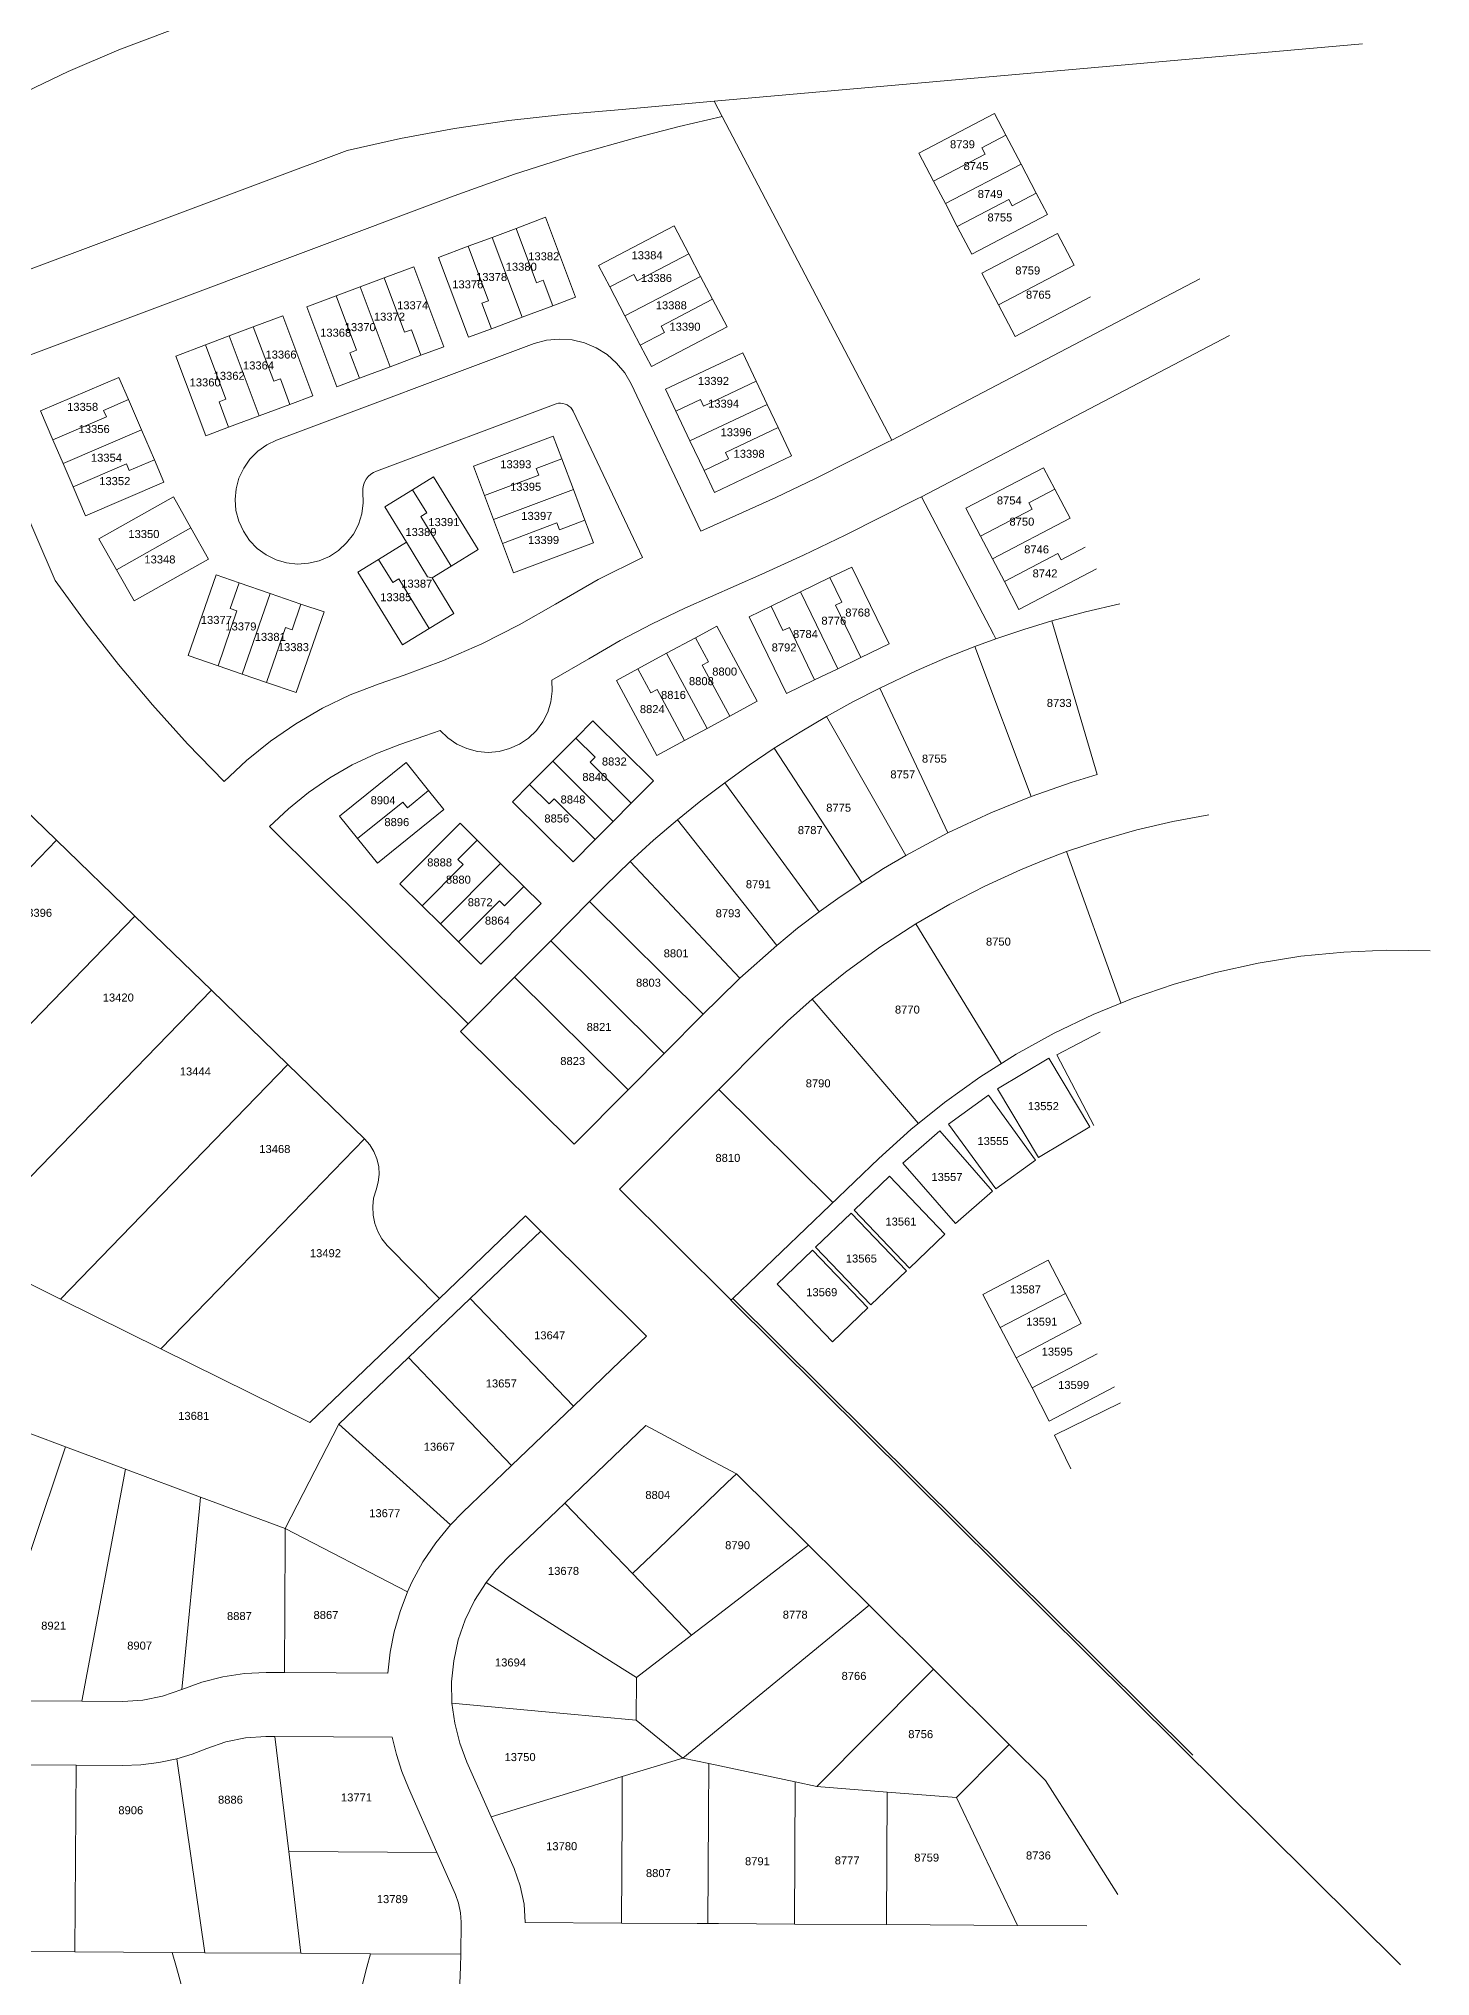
# Model space of a CAD drawing. Header units: feet. Extents: x 865220 to 2822444, y -2240498 to 975731.
# Drawn here: x 2820394 to 2821698, y 966953 to 968769 of the extents above; entities that cross this region are included whole.
import ezdxf
from ezdxf.enums import TextEntityAlignment as Align

# ---------------------------------------------------------------- set-up
doc = ezdxf.new("R2010")
doc.units = ezdxf.units.FT
doc.header["$LTSCALE"] = 0.015
doc.header["$MEASUREMENT"] = 0
doc.layers.add('Dakota County Addresses', color=7, linetype='Continuous')
doc.layers.add('Dakota County Parcels', color=7, linetype='Continuous')
doc.styles.add('Dimensions 100', font='arial.ttf')

# ---------------------------------------------------------------- blocks, each defined once
blk = doc.blocks.new('ACMAP_ANN_TEMPLATE_Dakota County Addresses')
at = {"layer": 'Dakota County Addresses', "style": 'Dimensions 100'}
blk.add_attdef('DakotaCountyAddress', text='', height=50, dxfattribs=at).set_placement((0, 0), align=Align.CENTER)

msp = doc.modelspace()

# ---------------------------------------------------------------- linework, layer by layer
at = {"layer": 'Dakota County Parcels', "lineweight": 5}
for p, q in [((2821027.3, 968710.6), (2821634.9, 968764.4)), ((2820886.2, 968698.1), (2820941, 968702.9)), ((2820941, 968702.9), (2821027.3, 968710.6)), ((2821027.3, 968710.6), (2821034.8, 968696.2)), ((2821034.8, 968696.2), (2821193.6, 968393)), ((2821219.2, 968662), (2821290, 968699.1)), ((2821290, 968699.1), (2821300.6, 968678.9)), ((2821278, 968667), (2821300.6, 968678.9)), ((2821281.1, 968661.1), (2821278, 968667)), ((2821300.6, 968678.9), (2821314.8, 968651.7)), ((2820382.2, 968551.5), (2820683.3, 968664.4)), ((2821219.2, 968662), (2821232.8, 968635.8)), ((2821232.8, 968635.8), (2821281.1, 968661.1)), ((2821244, 968614.6), (2821314.8, 968651.7)), ((2821314.8, 968651.7), (2821329.1, 968624.5)), ((2821232.8, 968635.8), (2821244, 968614.6)), ((2820326.7, 968450.6), (2820783.7, 968622)), ((2821244, 968614.6), (2821255.1, 968593.3)), ((2821255.1, 968593.3), (2821303.3, 968618.6)), ((2821303.3, 968618.6), (2821306.5, 968612.6)), ((2821306.5, 968612.6), (2821329.1, 968624.5)), ((2821329.1, 968624.5), (2821339.7, 968604.3)), ((2820841.6, 968591.4), (2820869.3, 968601.8)), ((2820869.3, 968601.8), (2820897.3, 968526.9)), ((2820918.9, 968556.7), (2820989.8, 968593.8)), ((2820989.8, 968593.8), (2821003.4, 968567.7)), ((2821268.8, 968567.2), (2821339.7, 968604.3)), ((2820796.7, 968574.6), (2820819.2, 968583)), ((2820819.2, 968583), (2820841.6, 968591.4)), ((2820819.2, 968583), (2820847.3, 968508.1)), ((2820841.6, 968591.4), (2820860.8, 968540.4)), ((2821255.1, 968593.3), (2821268.8, 968567.2)), ((2821278.1, 968549.5), (2821348.9, 968586.6)), ((2821364.5, 968556.9), (2821348.9, 968586.6)), ((2820769.1, 968564.2), (2820796.7, 968574.6)), ((2820769.1, 968564.2), (2820797.2, 968489.3)), ((2820796.7, 968574.6), (2820815.8, 968523.6)), ((2820955.2, 968542.4), (2821003.4, 968567.7)), ((2821003.4, 968567.7), (2821014.6, 968546.4)), ((2820695.6, 968536.6), (2820718.1, 968545.1)), ((2820718.1, 968545.1), (2820745.7, 968555.4)), ((2820718.1, 968545.1), (2820737.2, 968494.1)), ((2820773.8, 968480.5), (2820745.7, 968555.4)), ((2820860.8, 968540.4), (2820867, 968542.8)), ((2820867, 968542.8), (2820876, 968518.9)), ((2820918.9, 968556.7), (2820929.5, 968536.5)), ((2820929.5, 968536.5), (2820952.1, 968548.3)), ((2820943.7, 968509.3), (2821014.6, 968546.4)), ((2820952.1, 968548.3), (2820955.2, 968542.4)), ((2821014.6, 968546.4), (2821025.7, 968525.2)), ((2821193.6, 968393), (2821482.3, 968544.2)), ((2821278.1, 968549.5), (2821293.6, 968519.8)), ((2821293.6, 968519.8), (2821364.5, 968556.9)), ((2820645.5, 968517.8), (2820673.1, 968528.2)), ((2820673.1, 968528.2), (2820695.6, 968536.6)), ((2820673.1, 968528.2), (2820692.2, 968477.2)), ((2820695.6, 968536.6), (2820723.7, 968461.7)), ((2820815.8, 968523.6), (2820809.5, 968521.2)), ((2820809.5, 968521.2), (2820818.5, 968497.3)), ((2820876, 968518.9), (2820897.3, 968526.9)), ((2820929.5, 968536.5), (2820943.7, 968509.3)), ((2820977.5, 968499.9), (2821025.7, 968525.2)), ((2821025.7, 968525.2), (2821039.4, 968499)), ((2821309.2, 968490.1), (2821380, 968527.2)), ((2820595.4, 968499.1), (2820623, 968509.4)), ((2820623, 968509.4), (2820651.1, 968434.5)), ((2820645.5, 968517.8), (2820673.6, 968442.9)), ((2820818.5, 968497.3), (2820847.3, 968508.1)), ((2820847.3, 968508.1), (2820876, 968518.9)), ((2820943.7, 968509.3), (2820958, 968482.1)), ((2821293.6, 968519.8), (2821309.2, 968490.1)), ((2820550.5, 968482.2), (2820572.9, 968490.6)), ((2820572.9, 968490.6), (2820595.4, 968499.1)), ((2820572.9, 968490.6), (2820601, 968415.7)), ((2820595.4, 968499.1), (2820614.5, 968448.1)), ((2820737.2, 968494.1), (2820743.5, 968496.4)), ((2820743.5, 968496.4), (2820752.4, 968472.5)), ((2820797.2, 968489.3), (2820818.5, 968497.3)), ((2820958, 968482.1), (2820980.6, 968493.9)), ((2820968.5, 968461.9), (2821039.4, 968499)), ((2820980.6, 968493.9), (2820977.5, 968499.9)), ((2821221.5, 968339.8), (2821510.1, 968491)), ((2820522.9, 968471.8), (2820550.5, 968482.2)), ((2820522.9, 968471.8), (2820550.9, 968397)), ((2820550.5, 968482.2), (2820569.6, 968431.2)), ((2820617.3, 968393), (2820858.6, 968483.5)), ((2820692.2, 968477.2), (2820686, 968474.9)), ((2820686, 968474.9), (2820694.9, 968451)), ((2820723.7, 968461.7), (2820752.4, 968472.5)), ((2820752.4, 968472.5), (2820773.8, 968480.5)), ((2820958, 968482.1), (2820968.5, 968461.9)), ((2820981.7, 968440.6), (2821054, 968474.9)), ((2821054, 968474.9), (2821066.6, 968448.2)), ((2820396, 968420.3), (2820469.5, 968451.8)), ((2820469.5, 968451.8), (2820478.5, 968430.9)), ((2820614.5, 968448.1), (2820620.8, 968450.4)), ((2820620.8, 968450.4), (2820629.8, 968426.5)), ((2820673.6, 968442.9), (2820694.9, 968451)), ((2820694.9, 968451), (2820723.7, 968461.7)), ((2820336, 968432.4), (2820409.9, 968261.3)), ((2820455, 968420.8), (2820478.5, 968430.9)), ((2820478.5, 968430.9), (2820490.6, 968402.7)), ((2820569.6, 968431.2), (2820563.3, 968428.9)), ((2820629.8, 968426.5), (2820651.1, 968434.5)), ((2820949.4, 968445.6), (2821014.8, 968307.6)), ((2820981.7, 968440.6), (2820991.4, 968420)), ((2820991.4, 968420), (2821014.5, 968430.9)), ((2821014.5, 968430.9), (2821017.4, 968424.9)), ((2821017.4, 968424.9), (2821066.6, 968448.2)), ((2821066.6, 968448.2), (2821076.9, 968426.5)), ((2820396, 968420.3), (2820407.6, 968393.2)), ((2820407.6, 968393.2), (2820457.7, 968414.7)), ((2820457.7, 968414.7), (2820455, 968420.8)), ((2820563.3, 968428.9), (2820572.3, 968405)), ((2820572.3, 968405), (2820601, 968415.7)), ((2820601, 968415.7), (2820629.8, 968426.5)), ((2820710.9, 968364), (2820879.2, 968427.1)), ((2820895.2, 968420), (2820960.1, 968283.1)), ((2820991.4, 968420), (2821004.6, 968392.3)), ((2821004.6, 968392.3), (2821076.9, 968426.5)), ((2821076.9, 968426.5), (2821087.2, 968404.8)), ((2820417.1, 968371.1), (2820490.6, 968402.7)), ((2820490.6, 968402.7), (2820502.7, 968374.5)), ((2820550.9, 968397), (2820572.3, 968405)), ((2820801.6, 968368.7), (2820876.5, 968396.8)), ((2820876.5, 968396.8), (2820884.5, 968375.5)), ((2821038, 968381.5), (2821087.2, 968404.8)), ((2821087.2, 968404.8), (2821099.8, 968378.2)), ((2820407.6, 968393.2), (2820417.1, 968371.1)), ((2821004.6, 968392.3), (2821017.8, 968364.5)), ((2821027.5, 968343.9), (2821099.8, 968378.2)), ((2821040.8, 968375.5), (2821038, 968381.5)), ((2821189.7, 968390.9), (2821193.6, 968393)), ((2820417.1, 968371.1), (2820426.6, 968349.1)), ((2820426.6, 968349.1), (2820476.6, 968370.6)), ((2820476.6, 968370.6), (2820479.2, 968364.4)), ((2820479.2, 968364.4), (2820502.7, 968374.5)), ((2820502.7, 968374.5), (2820511.7, 968353.5)), ((2820744.7, 968346.5), (2820764.2, 968358.5)), ((2820764.2, 968358.5), (2820806, 968290.3)), ((2820801.6, 968368.7), (2820812, 968341.1)), ((2820812, 968341.1), (2820863, 968360.2)), ((2820860.6, 968366.5), (2820884.5, 968375.5)), ((2820863, 968360.2), (2820860.6, 968366.5)), ((2820884.5, 968375.5), (2820895.3, 968346.7)), ((2821017.8, 968364.5), (2821040.8, 968375.5)), ((2821017.8, 968364.5), (2821027.5, 968343.9)), ((2821263.2, 968329.1), (2821335.9, 968367.1)), ((2821335.9, 968367.1), (2821346.4, 968347)), ((2820426.6, 968349.1), (2820438.2, 968322)), ((2820438.2, 968322), (2820511.7, 968353.5)), ((2820450.8, 968300.6), (2820520.5, 968339.8)), ((2820520.5, 968339.8), (2820537, 968310.6)), ((2820718.6, 968330.5), (2820744.7, 968346.5)), ((2820744.7, 968346.5), (2820758.1, 968324.8)), ((2820812, 968341.1), (2820820.4, 968318.6)), ((2820820.4, 968318.6), (2820895.3, 968346.7)), ((2820895.3, 968346.7), (2820906.1, 968317.9)), ((2821217.5, 968337.8), (2821221.5, 968339.8)), ((2821322, 968334.2), (2821346.4, 968347)), ((2821346.4, 968347), (2821360.7, 968319.8)), ((2820718.6, 968330.5), (2820738.9, 968297.2)), ((2820758.1, 968324.8), (2820752.4, 968321.3)), ((2821014.8, 968307.6), (2821047.5, 968322.2)), ((2821263.2, 968329.1), (2821276.9, 968303)), ((2821276.9, 968303), (2821325.2, 968328.2)), ((2821325.2, 968328.2), (2821322, 968334.2)), ((2820467.3, 968271.4), (2820537, 968310.6)), ((2820537, 968310.6), (2820553.4, 968281.4)), ((2820752.4, 968321.3), (2820780.8, 968274.8)), ((2820820.4, 968318.6), (2820828.8, 968296.1)), ((2820828.8, 968296.1), (2820879.8, 968315.3)), ((2820879.8, 968315.3), (2820882.2, 968309)), ((2820882.2, 968309), (2820906.1, 968317.9)), ((2820906.1, 968317.9), (2820914.1, 968296.6)), ((2821288, 968281.7), (2821360.7, 968319.8)), ((2820450.8, 968300.6), (2820467.3, 968271.4)), ((2820712.8, 968281.2), (2820738.9, 968297.2)), ((2820738.9, 968297.2), (2820758.8, 968264.9)), ((2820780.8, 968274.8), (2820806, 968290.3)), ((2820828.8, 968296.1), (2820839.2, 968268.5)), ((2820839.2, 968268.5), (2820914.1, 968296.6)), ((2821276.9, 968303), (2821288, 968281.7)), ((2821299.2, 968260.5), (2821349.2, 968286.7)), ((2821349.2, 968286.7), (2821352.3, 968280.7)), ((2821352.3, 968280.7), (2821374.9, 968292.6)), ((2820467.3, 968271.4), (2820483.7, 968242.2)), ((2820483.7, 968242.2), (2820553.4, 968281.4)), ((2820693.3, 968269.3), (2820712.8, 968281.2)), ((2820693.3, 968269.3), (2820735.2, 968201.1)), ((2820712.8, 968281.2), (2820726.1, 968259.4)), ((2820762.9, 968263.9), (2820780.8, 968274.8)), ((2820999.9, 968235.4), (2821071.8, 968267.3)), ((2821135.8, 968264.1), (2821156.4, 968274)), ((2821156.4, 968274), (2821191.2, 968202)), ((2821288, 968281.7), (2821299.2, 968260.5)), ((2821312.9, 968234.3), (2821385.5, 968272.4)), ((2820534.5, 968191.1), (2820560.5, 968266.7)), ((2820560.5, 968266.7), (2820582.1, 968259.3)), ((2820573.7, 968235.2), (2820582.1, 968259.3)), ((2820582.1, 968259.3), (2820611.1, 968249.3)), ((2820585.1, 968173.7), (2820611.1, 968249.3)), ((2820611.1, 968249.3), (2820640.1, 968239.3)), ((2820726.1, 968259.4), (2820731.8, 968262.9)), ((2820731.8, 968262.9), (2820760.3, 968216.5)), ((2820758.8, 968264.9), (2820762.9, 968263.9)), ((2820762.9, 968263.9), (2820783.3, 968230.6)), ((2821080.6, 968237.3), (2821108.2, 968250.7)), ((2821108.2, 968250.7), (2821135.8, 968264.1)), ((2821108.2, 968250.7), (2821143, 968178.7)), ((2821135.8, 968264.1), (2821147, 968241.1)), ((2821299.2, 968260.5), (2821312.9, 968234.3)), ((2820562.4, 968181.5), (2820580.1, 968233)), ((2820580.1, 968233), (2820573.7, 968235.2)), ((2820631.8, 968215.2), (2820640.1, 968239.3)), ((2820635.6, 968156.3), (2820661.7, 968231.9)), ((2820640.1, 968239.3), (2820661.7, 968231.9)), ((2820760.3, 968216.5), (2820783.3, 968230.6)), ((2821060, 968227.4), (2821080.6, 968237.3)), ((2821080.6, 968237.3), (2821091.7, 968214.4)), ((2821147, 968241.1), (2821140.9, 968238.2)), ((2821140.9, 968238.2), (2821164.6, 968189.1)), ((2820607.8, 968165.9), (2820625.5, 968217.4)), ((2820625.5, 968217.4), (2820631.8, 968215.2)), ((2820735.2, 968201.1), (2820760.3, 968216.5)), ((2821009.7, 968207.8), (2821029.7, 968218.6)), ((2821029.7, 968218.6), (2821067.7, 968148.2)), ((2821060, 968227.4), (2821094.9, 968155.4)), ((2821091.7, 968214.4), (2821097.7, 968217.3)), ((2821097.7, 968217.3), (2821121.4, 968168.2)), ((2821386.3, 968079.7), (2821343.7, 968223.5)), ((2820982.7, 968193.2), (2821009.7, 968207.8)), ((2821009.7, 968207.8), (2821021.8, 968185.3)), ((2821164.6, 968189.1), (2821191.2, 968202)), ((2821291.3, 968206.6), (2821271.4, 968199.4)), ((2821324.4, 968059.1), (2821271.4, 968199.4)), ((2820534.5, 968191.1), (2820562.4, 968181.5)), ((2820562.4, 968181.5), (2820585.1, 968173.7)), ((2820875.1, 968168), (2820909.8, 968188)), ((2820935.6, 968167.8), (2820955.6, 968178.6)), ((2820955.6, 968178.6), (2820982.7, 968193.2)), ((2820955.6, 968178.6), (2820967.8, 968156.1)), ((2820982.7, 968193.2), (2821020.6, 968122.8)), ((2821021.8, 968185.3), (2821015.9, 968182.1)), ((2821015.9, 968182.1), (2821041.8, 968134.2)), ((2821121.4, 968168.2), (2821143, 968178.7)), ((2821143, 968178.7), (2821164.6, 968189.1)), ((2820585.1, 968173.7), (2820607.8, 968165.9)), ((2820607.8, 968165.9), (2820635.6, 968156.3)), ((2820713.3, 968164.5), (2820736.9, 968172.6)), ((2820935.6, 968167.8), (2820973.6, 968097.4)), ((2820967.8, 968156.1), (2820973.7, 968159.3)), ((2820973.7, 968159.3), (2820999.5, 968111.4)), ((2821094.9, 968155.4), (2821121.4, 968168.2)), ((2821246.1, 968024.8), (2821182.4, 968160.6)), ((2821041.8, 968134.2), (2821067.7, 968148.2)), ((2820897.6, 968113.7), (2820913.7, 968129.9)), ((2820913.7, 968129.9), (2820970.4, 968073.5)), ((2820999.5, 968111.4), (2821020.6, 968122.8)), ((2821020.6, 968122.8), (2821041.8, 968134.2)), ((2821206.9, 968003.7), (2821132.5, 968134)), ((2820732.7, 968107.8), (2820756.3, 968115.9)), ((2820756.3, 968115.9), (2820770.5, 968120.9)), ((2820876, 968092), (2820897.6, 968113.7)), ((2820897.6, 968113.7), (2820915.7, 968095.7)), ((2820973.6, 968097.4), (2820999.5, 968111.4)), ((2821165.5, 967978.5), (2821083.6, 968104.1)), ((2820676.3, 968040.5), (2820738.6, 968090.7)), ((2820738.6, 968090.7), (2820759.7, 968064.5)), ((2820854.3, 968070.2), (2820876, 968092)), ((2820876, 968092), (2820932.7, 968035.6)), ((2820915.7, 968095.7), (2820911, 968091)), ((2820911, 968091), (2820949.6, 968052.6)), ((2820358.7, 968068.7), (2820411.1, 968017.9)), ((2820838.3, 968054), (2820854.3, 968070.2)), ((2820854.3, 968070.2), (2820872.5, 968052.2)), ((2820949.6, 968052.6), (2820970.4, 968073.5)), ((2821037.3, 968071.9), (2821125.7, 967950.8)), ((2820693.2, 968019.5), (2820735.6, 968053.7)), ((2820735.6, 968053.7), (2820739.8, 968048.4)), ((2820739.8, 968048.4), (2820759.7, 968064.5)), ((2820759.7, 968064.5), (2820774, 968046.7)), ((2820838.3, 968054), (2820895, 967997.6)), ((2820872.5, 968052.2), (2820877.2, 968056.9)), ((2820877.2, 968056.9), (2820915.8, 968018.6)), ((2820932.7, 968035.6), (2820949.6, 968052.6)), ((2820676.3, 968040.5), (2820693.2, 968019.5)), ((2820711.7, 967996.5), (2820774, 968046.7)), ((2820732.7, 967977.2), (2820789.1, 968034)), ((2820789.1, 968034), (2820805.2, 968017.9)), ((2820915.8, 968018.6), (2820932.7, 968035.6)), ((2820992.9, 968037.2), (2821085.9, 967919.4)), ((2820411.1, 968017.9), (2820306.4, 967909.9)), ((2820411.1, 968017.9), (2820484.4, 967946.9)), ((2820610.7, 968030.7), (2820796.8, 967845.9)), ((2820693.2, 968019.5), (2820711.7, 967996.5)), ((2820787.2, 967999.8), (2820805.2, 968017.9)), ((2820805.2, 968017.9), (2820827, 967996.3)), ((2820895, 967997.6), (2820915.8, 968018.6)), ((2821246.1, 968024.8), (2821206.9, 968003.7)), ((2820753.6, 967956.4), (2820792, 967995.1)), ((2820770.7, 967939.5), (2820827, 967996.3)), ((2820792, 967995.1), (2820787.2, 967999.8)), ((2820827, 967996.3), (2820848.8, 967974.6)), ((2820924.8, 967974.8), (2820948.5, 967997.9)), ((2820948.5, 967997.9), (2821051.3, 967888.7)), ((2821357.4, 968007.3), (2821408.2, 967865.7)), ((2820732.7, 967977.2), (2820753.6, 967956.4)), ((2820787.7, 967922.6), (2820826.1, 967961.2)), ((2820808.6, 967901.8), (2820865, 967958.6)), ((2820826.1, 967961.2), (2820830.8, 967956.5)), ((2820830.8, 967956.5), (2820848.8, 967974.6)), ((2820848.8, 967974.6), (2820865, 967958.6)), ((2820874.1, 967923.7), (2820910.6, 967960.6)), ((2820910.6, 967960.6), (2820924.8, 967974.8)), ((2821017.1, 967854.9), (2820910.6, 967960.6)), ((2820484.4, 967946.9), (2820556.2, 967877.3)), ((2820753.6, 967956.4), (2820770.7, 967939.5)), ((2820770.7, 967939.5), (2820787.7, 967922.6)), ((2820787.7, 967922.6), (2820808.6, 967901.8)), ((2820840.2, 967889.6), (2820874.1, 967923.7)), ((2820874.1, 967923.7), (2820980.5, 967818)), ((2821216.2, 967939.5), (2821296.2, 967809)), ((2821085.9, 967919.4), (2821051.3, 967888.7)), ((2820796.8, 967845.9), (2820840.2, 967889.6)), ((2820840.2, 967889.6), (2820946.6, 967783.9)), ((2821051.3, 967888.7), (2821031.2, 967869.1)), ((2820556.2, 967877.3), (2820627.9, 967807.7)), ((2821017.1, 967854.9), (2821031.2, 967869.1)), ((2821119.2, 967869), (2821218.5, 967752.9)), ((2820980.5, 967818), (2821017.1, 967854.9)), ((2820789.7, 967838.8), (2820796.8, 967845.9)), ((2820789.7, 967838.8), (2820896.2, 967733.1)), ((2821348.3, 967816.9), (2821389, 967838.2)), ((2820946.6, 967783.9), (2820980.5, 967818)), ((2821031.5, 967784.3), (2821073.8, 967826.9)), ((2821292.9, 967784.9), (2821340.9, 967813.6)), ((2821379.4, 967749.2), (2821340.9, 967813.6)), ((2821383.1, 967750.5), (2821348.3, 967816.9)), ((2820627.9, 967807.7), (2820699.7, 967738.1)), ((2820896.2, 967733.1), (2820946.6, 967783.9)), ((2820938.7, 967690.8), (2821031.5, 967784.3)), ((2821031.5, 967784.3), (2821138.3, 967678.6)), ((2821247, 967751.9), (2821284.2, 967778.9)), ((2821328.3, 967718.2), (2821284.2, 967778.9)), ((2821331.3, 967720.5), (2821292.9, 967784.9)), ((2821204.1, 967715.2), (2821238.7, 967745.5)), ((2821288.1, 967689), (2821238.7, 967745.5)), ((2821291.1, 967691.2), (2821247, 967751.9)), ((2821331.3, 967720.5), (2821379.4, 967749.2)), ((2821044.7, 967588.5), (2821181.5, 967719.7)), ((2821253.5, 967658.7), (2821204.1, 967715.2)), ((2821291.1, 967691.2), (2821328.3, 967718.2)), ((2820938.7, 967690.8), (2821043, 967587.3)), ((2821158.4, 967671.2), (2821191.6, 967703)), ((2821191.6, 967703), (2821243.5, 967648.9)), ((2821253.5, 967658.7), (2821288.1, 967689)), ((2821122.3, 967636.6), (2821155.5, 967668.4)), ((2821155.5, 967668.4), (2821207.4, 967614.3)), ((2821158.4, 967671.2), (2821210.3, 967617)), ((2820850.5, 967665.8), (2820864.7, 967651.7)), ((2820963.9, 967553.1), (2820864.7, 967651.7)), ((2820320.8, 967634.6), (2820414.8, 967587.9)), ((2820721, 967638.2), (2820769.8, 967588.5)), ((2821086.2, 967602), (2821119.4, 967633.8)), ((2821119.4, 967633.8), (2821171.3, 967579.7)), ((2821122.3, 967636.6), (2821174.2, 967582.5)), ((2821210.3, 967617), (2821243.5, 967648.9)), ((2821174.2, 967582.5), (2821207.4, 967614.3)), ((2821279.1, 967592.2), (2821340.2, 967624.3)), ((2821340.2, 967624.3), (2821356.4, 967593.3)), ((2821086.2, 967602), (2821138.1, 967547.9)), ((2820414.8, 967587.9), (2820508.9, 967541.3)), ((2820736.3, 967556.4), (2820769.8, 967588.5)), ((2820740.8, 967533.1), (2820798.6, 967588.4)), ((2820798.6, 967588.4), (2820895.3, 967487.4)), ((2821042.9, 967586.8), (2821044.7, 967588.5)), ((2821670.3, 966964.1), (2821042.9, 967586.8)), ((2821044.7, 967588.5), (2821475.9, 967160.5)), ((2821138.1, 967547.9), (2821171.3, 967579.7)), ((2821295.3, 967561.2), (2821279.1, 967592.2)), ((2821295.3, 967561.2), (2821356.4, 967593.3)), ((2821356.4, 967593.3), (2821371.3, 967564.9)), ((2821310.2, 967532.9), (2821295.3, 967561.2)), ((2821310.2, 967532.9), (2821371.3, 967564.9)), ((2820508.9, 967541.3), (2820648.3, 967472.2)), ((2820648.3, 967472.2), (2820736.3, 967556.4)), ((2820675.6, 967470.6), (2820740.8, 967533.1)), ((2820740.8, 967533.1), (2820837.5, 967432.1)), ((2821325.1, 967504.6), (2821310.2, 967532.9)), ((2821386.2, 967536.6), (2821325.1, 967504.6)), ((2821341.3, 967473.6), (2821325.1, 967504.6)), ((2821402.4, 967505.6), (2821341.3, 967473.6)), ((2820837.5, 967432.1), (2820895.3, 967487.4)), ((2821346.1, 967460.3), (2821408, 967490.8)), ((2820349.2, 967475.7), (2820419.5, 967449.5)), ((2820625.4, 967372.9), (2820675.6, 967470.6)), ((2820675.6, 967470.6), (2820780.2, 967376.3)), ((2820887.3, 967396.7), (2820963.2, 967469.3)), ((2821361.6, 967428.9), (2821346.1, 967460.3)), ((2820339.8, 967212), (2820419.5, 967449.5)), ((2820419.5, 967449.5), (2820475.7, 967428.6)), ((2820791.9, 967388.3), (2820837.5, 967432.1)), ((2820434.8, 967211), (2820475.7, 967428.6)), ((2820475.7, 967428.6), (2820545.9, 967402.4)), ((2821048.3, 967424.2), (2821115.7, 967357.2)), ((2820545.9, 967402.4), (2820625.4, 967372.9)), ((2820791.9, 967388.3), (2820780.2, 967376.3)), ((2820625.4, 967372.9), (2820739.9, 967313.5)), ((2821115.7, 967357.2), (2821172.5, 967300.9)), ((2820950.6, 967330.6), (2821005.9, 967272.9)), ((2821172.5, 967300.9), (2821232.8, 967241)), ((2820954.4, 967233.2), (2821005.9, 967272.9)), ((2820607.4, 967238), (2820624.6, 967237.9)), ((2820624.6, 967237.9), (2820721.6, 967237.3)), ((2820954.3, 967193.2), (2820954.4, 967233.2)), ((2821232.8, 967241), (2821303.7, 967170.5)), ((2820349.1, 967211.5), (2820434.8, 967211)), ((2820434.8, 967211), (2820473.1, 967210.7)), ((2820607.1, 967178), (2820615.6, 967177.9)), ((2820615.6, 967177.9), (2820725.6, 967177.3)), ((2820615.6, 967177.9), (2820628.6, 967070.1)), ((2820997.8, 967157.8), (2820954.3, 967193.2)), ((2821303.7, 967170.5), (2821337.8, 967136.7)), ((2820348.8, 967151.5), (2820429.3, 967151)), ((2820428.3, 966976), (2820429.3, 967151)), ((2820429.3, 967151), (2820472.8, 967150.8)), ((2820523.8, 967157.1), (2820550.1, 966975.3)), ((2820795.6, 967154), (2820818.2, 967102.7)), ((2820941.2, 967140.4), (2820997.8, 967157.8)), ((2820997.8, 967157.8), (2821022.3, 967152.6)), ((2821022.3, 967152.6), (2821103.2, 967135.4)), ((2820740.7, 967129.7), (2820767.4, 967069.3)), ((2821102.4, 967002.2), (2821103.2, 967135.4)), ((2821103.2, 967135.4), (2821123.6, 967131)), ((2821123.6, 967131), (2821189.3, 967125.9)), ((2821188.6, 967001.7), (2821189.3, 967125.9)), ((2821189.3, 967125.9), (2821254.4, 967120.9)), ((2821254.4, 967120.9), (2821311.4, 967000.9)), ((2820818.2, 967102.7), (2820839.7, 967054.2)), ((2820628.6, 967070.1), (2820640.1, 966974.8)), ((2820628.6, 967070.1), (2820767.4, 967069.3)), ((2820767.4, 967069.3), (2820784.8, 967029.9)), ((2820790.2, 967003.9), (2820790, 966973.9)), ((2820850.2, 967003.6), (2820940.4, 967003.1)), ((2821102.4, 967002.2), (2821188.6, 967001.7)), ((2821188.6, 967001.7), (2821311.4, 967000.9)), ((2821311.4, 967000.9), (2821376.4, 967000.6)), ((2820308.3, 966976.7), (2820428.3, 966976)), ((2820428.3, 966976), (2820519.5, 966975.5)), ((2820519.5, 966975.5), (2820523.4, 966961.4)), ((2820519.5, 966975.5), (2820550.1, 966975.3)), ((2820523.4, 966961.4), (2820542.2, 966893.3)), ((2820550.1, 966975.3), (2820640.1, 966974.8)), ((2820640.1, 966974.8), (2820705.1, 966974.4)), ((2820678.4, 966869.3), (2820701.9, 966961.8)), ((2820701.9, 966961.8), (2820705.1, 966974.4)), ((2820705.1, 966974.4), (2820790, 966973.9)), ((2820780.4, 966731.9), (2820789.6, 966962)), ((2820789.6, 966962), (2820790, 966973.9))]:
    msp.add_line(p, q, dxfattribs=at)
for points in [[(2820818.1, 968842.5), (2820767, 968836.9), (2820716.1, 968829.1), (2820665.7, 968819.2), (2820615.7, 968807.2), (2820566.2, 968793.1), (2820517.4, 968776.9), (2820469.3, 968758.6), (2820422, 968738.4), (2820375.6, 968716.2)], [(2820886.2, 968698.1), (2820835, 968692.5), (2820784.1, 968685.1), (2820733.5, 968675.7), (2820683.3, 968664.4)], [(2821034.8, 968696.2), (2820994.6, 968686.9), (2820954.7, 968676.7), (2820897.1, 968660.4), (2820840.1, 968642.1), (2820783.7, 968622)], [(2820949.4, 968445.6), (2820943.4, 968456), (2820935.9, 968465.2), (2820926.9, 968473.1), (2820916.7, 968479.5), (2820905.7, 968484.1), (2820894.1, 968486.8), (2820882.1, 968487.7), (2820870.2, 968486.5), (2820858.6, 968483.5)], [(2820895.2, 968420), (2820894.1, 968421.8), (2820892.8, 968423.4), (2820891.2, 968424.8), (2820889.5, 968426), (2820887.5, 968426.8), (2820885.5, 968427.4), (2820883.4, 968427.6), (2820881.3, 968427.5), (2820879.2, 968427.1)], [(2820617.3, 968393), (2820608, 968388.6), (2820599.6, 968382.6), (2820592.3, 968375.2), (2820586.4, 968366.8), (2820582, 968357.4), (2820579.3, 968347.4), (2820578.4, 968337.2), (2820579.2, 968326.9), (2820581.8, 968316.9), (2820586.1, 968307.5), (2820591.9, 968298.9), (2820599.1, 968291.5), (2820607.4, 968285.4), (2820616.7, 968280.9), (2820626.6, 968278), (2820636.9, 968276.8), (2820647.2, 968277.5), (2820657.2, 968279.9), (2820666.7, 968283.9), (2820675.4, 968289.6), (2820682.9, 968296.6), (2820689.2, 968304.8), (2820693.9, 968314), (2820697, 968323.9), (2820698.4, 968334.1), (2820697.9, 968344.4)], [(2821047.5, 968322.2), (2821085, 968339.2), (2821122.2, 968356.9), (2821189.7, 968390.9)], [(2820710.9, 968364), (2820708, 968362.7), (2820705.4, 968360.9), (2820703.2, 968358.8), (2820701.2, 968356.3), (2820699.7, 968353.6), (2820698.6, 968350.6), (2820698, 968347.6), (2820697.9, 968344.4)], [(2821221.5, 968339.8), (2821289, 968211), (2821291.3, 968206.6)], [(2821071.8, 968267.3), (2821111.1, 968285.2), (2821150.1, 968303.8), (2821217.5, 968337.8)], [(2820960.1, 968283.1), (2820918.7, 968262.3), (2820878.5, 968239.2)], [(2820409.9, 968261.3), (2820438.9, 968221.5), (2820469.2, 968182.6), (2820500.9, 968144.9), (2820533.9, 968108.3), (2820568.2, 968073)], [(2820736.9, 968172.6), (2820773.6, 968186.3), (2820809.5, 968202), (2820844.5, 968219.7), (2820878.5, 968239.2)], [(2820999.9, 968235.4), (2820969.2, 968220.9), (2820939.1, 968205.1), (2820909.8, 968188)], [(2821407.3, 968239.6), (2821375.3, 968232.1), (2821343.7, 968223.5)], [(2821343.7, 968223.5), (2821317.3, 968215.4), (2821291.3, 968206.6)], [(2821271.4, 968199.4), (2821243.8, 968188.5), (2821216.6, 968176.8), (2821182.4, 968160.6)], [(2820713.3, 968164.5), (2820686.3, 968154.1), (2820660.3, 968141.7), (2820635.4, 968127.2), (2820611.6, 968110.9), (2820589.1, 968092.8), (2820568.2, 968073)], [(2820770.5, 968120.9), (2820777.8, 968113.8), (2820786.2, 968108), (2820795.5, 968103.8), (2820805.4, 968101.2), (2820815.5, 968100.3), (2820825.7, 968101.2), (2820835.6, 968103.8), (2820844.8, 968107.9), (2820853.3, 968113.6), (2820860.7, 968120.7), (2820866.7, 968128.9), (2820871.3, 968138), (2820874.3, 968147.7), (2820875.6, 968157.8), (2820875.1, 968168)], [(2821182.4, 968160.6), (2821157.3, 968147.7), (2821132.5, 968134)], [(2821132.5, 968134), (2821107.8, 968119.4), (2821083.6, 968104.1)], [(2820732.7, 968107.8), (2820710.1, 968099), (2820688.2, 968088.5), (2820667.2, 968076.4), (2820647.2, 968062.6), (2820628.3, 968047.4), (2820610.7, 968030.7)], [(2821037.3, 968071.9), (2821060.2, 968088.3), (2821083.6, 968104.1)], [(2821037.3, 968071.9), (2821014.8, 968054.9), (2820992.9, 968037.2)], [(2821386.3, 968079.7), (2821361.7, 968072.1), (2821324.4, 968059.1)], [(2821324.4, 968059.1), (2821286.4, 968043.6), (2821246.1, 968024.8)], [(2820992.9, 968037.2), (2820970.4, 968017.9), (2820948.5, 967997.9)], [(2821490.8, 968041.9), (2821456.9, 968035.5), (2821423.2, 968027.6), (2821390, 968018.1), (2821357.4, 968007.3)], [(2821206.9, 968003.7), (2821186, 967991.4), (2821165.5, 967978.5)], [(2821357.4, 968007.3), (2821335.7, 967999.1), (2821314.3, 967990.3), (2821280.8, 967975), (2821248, 967958), (2821216.2, 967939.5)], [(2821165.5, 967978.5), (2821145.4, 967964.9), (2821125.7, 967950.8)], [(2820484.4, 967946.9), (2820368.7, 967827.6), (2820226.8, 967681.2)], [(2821125.7, 967950.8), (2821105.5, 967935.4), (2821085.9, 967919.4)], [(2821216.2, 967939.5), (2821182.6, 967917.7), (2821150.3, 967894.2), (2821119.2, 967869)], [(2821698.3, 967914.4), (2821657.7, 967915), (2821617.2, 967913.2), (2821576.9, 967909.2), (2821536.9, 967902.8), (2821497.3, 967894.1), (2821458.3, 967883.1), (2821419.9, 967869.9), (2821382.4, 967854.5), (2821345.9, 967837), (2821310.4, 967817.4), (2821276.1, 967795.8), (2821243.1, 967772.3), (2821211.6, 967746.9), (2821181.5, 967719.7)], [(2820556.2, 967877.3), (2820434.5, 967751.9), (2820320.8, 967634.6)], [(2821119.2, 967869), (2821096.1, 967848.4), (2821073.8, 967826.9)], [(2820627.9, 967807.7), (2820500.4, 967676.1), (2820414.8, 967587.9)], [(2820699.7, 967738.1), (2820573.6, 967608.1), (2820508.9, 967541.3)], [(2820699.7, 967738.1), (2820704.6, 967732.6), (2820708.5, 967726.2), (2820711.3, 967719.4), (2820712.9, 967712.2), (2820713.3, 967704.8), (2820712.5, 967697.4), (2820710.5, 967690.3)], [(2820710.5, 967690.3), (2820708.2, 967682.6), (2820707.3, 967674.7), (2820707.6, 967666.7), (2820709.2, 967658.8), (2820712, 967651.4), (2820716, 967644.4), (2820721, 967638.2)], [(2820769.8, 967588.5), (2820818.7, 967635.3), (2820850.5, 967665.8)], [(2820798.6, 967588.4), (2820832.9, 967621.2), (2820864.7, 967651.7)], [(2820895.3, 967487.4), (2820932.1, 967522.7), (2820963.9, 967553.1)], [(2820963.2, 967469.3), (2821011.8, 967443.5), (2821048.3, 967424.2)], [(2820950.6, 967330.6), (2820974.7, 967353.6), (2821039.6, 967415.9), (2821048.3, 967424.2)], [(2820528.3, 967221.9), (2820544.9, 967392.1), (2820545.9, 967402.4)], [(2820833.4, 967345), (2820880.1, 967389.8), (2820887.3, 967396.7)], [(2820887.3, 967396.7), (2820935.1, 967346.9), (2820950.6, 967330.6)], [(2820624.6, 967237.9), (2820625.3, 967361.6), (2820625.4, 967372.9)], [(2820780.2, 967376.3), (2820766.5, 967359.6), (2820754.4, 967341.6), (2820744, 967322.6), (2820739.9, 967313.5)], [(2820833.4, 967345), (2820822.9, 967334.1), (2820813.5, 967322.3)], [(2821005.9, 967272.9), (2821028.5, 967290.2), (2821106.1, 967349.9), (2821115.7, 967357.2)], [(2820739.9, 967313.5), (2820732.9, 967295.1), (2820727.5, 967276.2), (2820723.7, 967256.9), (2820721.6, 967237.3)], [(2820813.5, 967322.3), (2820802.7, 967305.4), (2820794, 967287.4), (2820787.5, 967268.6), (2820783.2, 967249), (2820781.2, 967229.1), (2820781.6, 967209.2)], [(2820813.5, 967322.3), (2820907.3, 967263), (2820954.4, 967233.2)], [(2820997.8, 967157.8), (2821085.1, 967229.3), (2821163.1, 967293.2), (2821172.5, 967300.9)], [(2820607.4, 967238), (2820587.1, 967237), (2820567, 967234), (2820547.3, 967229), (2820528.3, 967221.9)], [(2821123.6, 967131), (2821224.3, 967232.5), (2821232.8, 967241)], [(2820473.1, 967210.7), (2820492, 967211.9), (2820510.4, 967215.7), (2820528.3, 967221.9)], [(2820781.6, 967209.2), (2820784.2, 967190.3), (2820788.9, 967171.8), (2820795.6, 967154)], [(2820781.6, 967209.2), (2820886.2, 967199.5), (2820954.3, 967193.2)], [(2820607.1, 967178), (2820588.2, 967176.8), (2820569.7, 967173), (2820551.9, 967166.8)], [(2820523.8, 967157.1), (2820538, 967161.4), (2820551.9, 967166.8)], [(2820725.6, 967177.3), (2820729.5, 967161.1), (2820734.5, 967145.2), (2820740.7, 967129.7)], [(2821254.4, 967120.9), (2821295.3, 967162), (2821303.7, 967170.5)], [(2820472.8, 967150.8), (2820489.9, 967151.4), (2820507, 967153.5), (2820523.8, 967157.1)], [(2821021.4, 967002.6), (2821022, 967104.6), (2821022.3, 967152.6)], [(2820818.2, 967102.7), (2820909.1, 967130.5), (2820941.2, 967140.4)], [(2820940.4, 967003.1), (2820941, 967105.1), (2820941.2, 967140.4)], [(2821337.8, 967136.7), (2821366.8, 967091), (2821405.5, 967030)], [(2820850.2, 967003.6), (2820849.1, 967020.9), (2820845.6, 967037.9), (2820839.7, 967054.2)], [(2820790.2, 967003.9), (2820789.6, 967012.8), (2820787.8, 967021.6), (2820784.8, 967029.9)], [(2820940.4, 967003.1), (2821011.4, 967002.7), (2821021.4, 967002.6)], [(2821021.4, 967002.6), (2821031.4, 967002.6), (2821102.4, 967002.2)]]:
    msp.add_lwpolyline(points, dxfattribs=at)

# ---------------------------------------------------------------- block references
at = {"layer": 'Dakota County Addresses', "lineweight": 5, "xscale": 0.15, "yscale": 0.15, "zscale": 0.15}
for p, values in [((2821259.9, 968666.5), {'DakotaCountyAddress': '8739'}), ((2821272.6, 968646.1), {'DakotaCountyAddress': '8745'}), ((2821285.9, 968619.9), {'DakotaCountyAddress': '8749'}), ((2821295, 968597.9), {'DakotaCountyAddress': '8755'}), ((2820846.5, 968551.7), {'DakotaCountyAddress': '13380'}), ((2820867.6, 968561.5), {'DakotaCountyAddress': '13382'}), ((2820964.4, 968562.5), {'DakotaCountyAddress': '13384'}), ((2820796.4, 968535.2), {'DakotaCountyAddress': '13376'}), ((2820818.7, 968542.1), {'DakotaCountyAddress': '13378'}), ((2820973.2, 968541.2), {'DakotaCountyAddress': '13386'}), ((2821321.1, 968548.2), {'DakotaCountyAddress': '8759'}), ((2820744.7, 968515.6), {'DakotaCountyAddress': '13374'}), ((2820987.1, 968515.6), {'DakotaCountyAddress': '13388'}), ((2821331.1, 968525.5), {'DakotaCountyAddress': '8765'}), ((2820723, 968504.9), {'DakotaCountyAddress': '13372'}), ((2820999.9, 968495.5), {'DakotaCountyAddress': '13390'}), ((2820672.6, 968489.9), {'DakotaCountyAddress': '13368'}), ((2820695.6, 968495.1), {'DakotaCountyAddress': '13370'}), ((2820600.3, 968459.2), {'DakotaCountyAddress': '13364'}), ((2820621.4, 968469.4), {'DakotaCountyAddress': '13366'}), ((2820550.3, 968443.3), {'DakotaCountyAddress': '13360'}), ((2820572.8, 968449.5), {'DakotaCountyAddress': '13362'}), ((2821026.6, 968444.7), {'DakotaCountyAddress': '13392'}), ((2821036.1, 968423.4), {'DakotaCountyAddress': '13394'}), ((2820435.5, 968420.4), {'DakotaCountyAddress': '13358'}), ((2820446.3, 968399.6), {'DakotaCountyAddress': '13356'}), ((2821047.8, 968396.6), {'DakotaCountyAddress': '13396'}), ((2820457.8, 968372.7), {'DakotaCountyAddress': '13354'}), ((2821060, 968376.4), {'DakotaCountyAddress': '13398'}), ((2820465.6, 968350.8), {'DakotaCountyAddress': '13352'}), ((2820841.4, 968366.6), {'DakotaCountyAddress': '13393'}), ((2820850.6, 968345.5), {'DakotaCountyAddress': '13395'}), ((2821303.8, 968332.7), {'DakotaCountyAddress': '8754'}), ((2820861.1, 968318.2), {'DakotaCountyAddress': '13397'}), ((2820492.9, 968301.2), {'DakotaCountyAddress': '13350'}), ((2820752.5, 968303.1), {'DakotaCountyAddress': '13389'}), ((2820774, 968312.4), {'DakotaCountyAddress': '13391'}), ((2821315.6, 968312.8), {'DakotaCountyAddress': '8750'}), ((2820867.4, 968295.6), {'DakotaCountyAddress': '13399'}), ((2821329.4, 968286.8), {'DakotaCountyAddress': '8746'}), ((2820507.9, 968277.4), {'DakotaCountyAddress': '13348'}), ((2821337.3, 968264.3), {'DakotaCountyAddress': '8742'}), ((2820728.9, 968242), {'DakotaCountyAddress': '13385'}), ((2820748.6, 968254.7), {'DakotaCountyAddress': '13387'}), ((2821161.8, 968227.6), {'DakotaCountyAddress': '8768'}), ((2820560.8, 968220.7), {'DakotaCountyAddress': '13377'}), ((2820583.8, 968214.6), {'DakotaCountyAddress': '13379'}), ((2821112.8, 968207.5), {'DakotaCountyAddress': '8784'}), ((2821139.4, 968220), {'DakotaCountyAddress': '8776'}), ((2820611.3, 968204.8), {'DakotaCountyAddress': '13381'}), ((2820633, 968195.2), {'DakotaCountyAddress': '13383'}), ((2821092.8, 968194.9), {'DakotaCountyAddress': '8792'}), ((2821037.1, 968172.3), {'DakotaCountyAddress': '8800'}), ((2820989.1, 968150.4), {'DakotaCountyAddress': '8816'}), ((2821015.3, 968163.3), {'DakotaCountyAddress': '8808'}), ((2820969.3, 968137.1), {'DakotaCountyAddress': '8824'}), ((2821350.6, 968142.9), {'DakotaCountyAddress': '8733'}), ((2820933.7, 968088), {'DakotaCountyAddress': '8832'}), ((2821233.6, 968090.7), {'DakotaCountyAddress': '8755'}), ((2820915.4, 968073.4), {'DakotaCountyAddress': '8840'}), ((2821204, 968075.9), {'DakotaCountyAddress': '8757'}), ((2820717, 968051.7), {'DakotaCountyAddress': '8904'}), ((2820895, 968052.4), {'DakotaCountyAddress': '8848'}), ((2821143.9, 968044.7), {'DakotaCountyAddress': '8775'}), ((2820729.9, 968031.2), {'DakotaCountyAddress': '8896'}), ((2820879.8, 968034.6), {'DakotaCountyAddress': '8856'}), ((2821117.3, 968023.7), {'DakotaCountyAddress': '8787'}), ((2820770, 967993.4), {'DakotaCountyAddress': '8888'}), ((2820787.6, 967977.3), {'DakotaCountyAddress': '8880'}), ((2821068.6, 967973), {'DakotaCountyAddress': '8791'}), ((2820808, 967956.1), {'DakotaCountyAddress': '8872'}), ((2820392.3, 967946.2), {'DakotaCountyAddress': '13396'}), ((2820824.1, 967938.9), {'DakotaCountyAddress': '8864'}), ((2821040.3, 967945.8), {'DakotaCountyAddress': '8793'}), ((2821293.6, 967919.2), {'DakotaCountyAddress': '8750'}), ((2820991.6, 967908.2), {'DakotaCountyAddress': '8801'}), ((2820965.7, 967880.7), {'DakotaCountyAddress': '8803'}), ((2820468.9, 967866.8), {'DakotaCountyAddress': '13420'}), ((2821208.3, 967855.5), {'DakotaCountyAddress': '8770'}), ((2820919.4, 967839.2), {'DakotaCountyAddress': '8821'}), ((2820894.7, 967807.3), {'DakotaCountyAddress': '8823'}), ((2820541.1, 967797.5), {'DakotaCountyAddress': '13444'}), ((2821124.7, 967786.4), {'DakotaCountyAddress': '8790'}), ((2821335.7, 967765), {'DakotaCountyAddress': '13552'}), ((2820615.6, 967724.8), {'DakotaCountyAddress': '13468'}), ((2821040.1, 967716.5), {'DakotaCountyAddress': '8810'}), ((2821288.5, 967732.3), {'DakotaCountyAddress': '13555'}), ((2821245.4, 967698.6), {'DakotaCountyAddress': '13557'}), ((2821202.3, 967656.8), {'DakotaCountyAddress': '13561'}), ((2820663, 967627.2), {'DakotaCountyAddress': '13492'}), ((2821165.2, 967622.2), {'DakotaCountyAddress': '13565'}), ((2821128.1, 967590.6), {'DakotaCountyAddress': '13569'}), ((2821318.9, 967593.2), {'DakotaCountyAddress': '13587'}), ((2821334.3, 967563), {'DakotaCountyAddress': '13591'}), ((2820873.1, 967550.2), {'DakotaCountyAddress': '13647'}), ((2821348.7, 967534.9), {'DakotaCountyAddress': '13595'}), ((2820827.8, 967505.1), {'DakotaCountyAddress': '13657'}), ((2821364.1, 967503.7), {'DakotaCountyAddress': '13599'}), ((2820539.6, 967474.7), {'DakotaCountyAddress': '13681'}), ((2820769.7, 967445.8), {'DakotaCountyAddress': '13667'}), ((2820974.4, 967400.6), {'DakotaCountyAddress': '8804'}), ((2820718.6, 967383.5), {'DakotaCountyAddress': '13677'}), ((2821049.2, 967353.5), {'DakotaCountyAddress': '8790'}), ((2820886.1, 967329.4), {'DakotaCountyAddress': '13678'}), ((2820582.4, 967287.1), {'DakotaCountyAddress': '8887'}), ((2820663.5, 967288.1), {'DakotaCountyAddress': '8867'}), ((2821103.2, 967288.4), {'DakotaCountyAddress': '8778'}), ((2820408.3, 967278.1), {'DakotaCountyAddress': '8921'}), ((2820488.9, 967259.4), {'DakotaCountyAddress': '8907'}), ((2820836.4, 967243.6), {'DakotaCountyAddress': '13694'}), ((2821158.3, 967231), {'DakotaCountyAddress': '8766'}), ((2821220.8, 967176.4), {'DakotaCountyAddress': '8756'}), ((2820845.4, 967154.9), {'DakotaCountyAddress': '13750'}), ((2820692.1, 967117.1), {'DakotaCountyAddress': '13771'}), ((2820480.6, 967105.1), {'DakotaCountyAddress': '8906'}), ((2820574, 967115), {'DakotaCountyAddress': '8886'}), ((2820884.4, 967071.4), {'DakotaCountyAddress': '13780'}), ((2821331.1, 967062.7), {'DakotaCountyAddress': '8736'}), ((2820975, 967046.2), {'DakotaCountyAddress': '8807'}), ((2821067.8, 967057.3), {'DakotaCountyAddress': '8791'}), ((2821151.9, 967058.1), {'DakotaCountyAddress': '8777'}), ((2821226.4, 967060.7), {'DakotaCountyAddress': '8759'}), ((2820725.7, 967021.8), {'DakotaCountyAddress': '13789'})]:
    msp.add_blockref('ACMAP_ANN_TEMPLATE_Dakota County Addresses', p, dxfattribs=at).add_auto_attribs(values)

doc.saveas('drawing.dxf')
